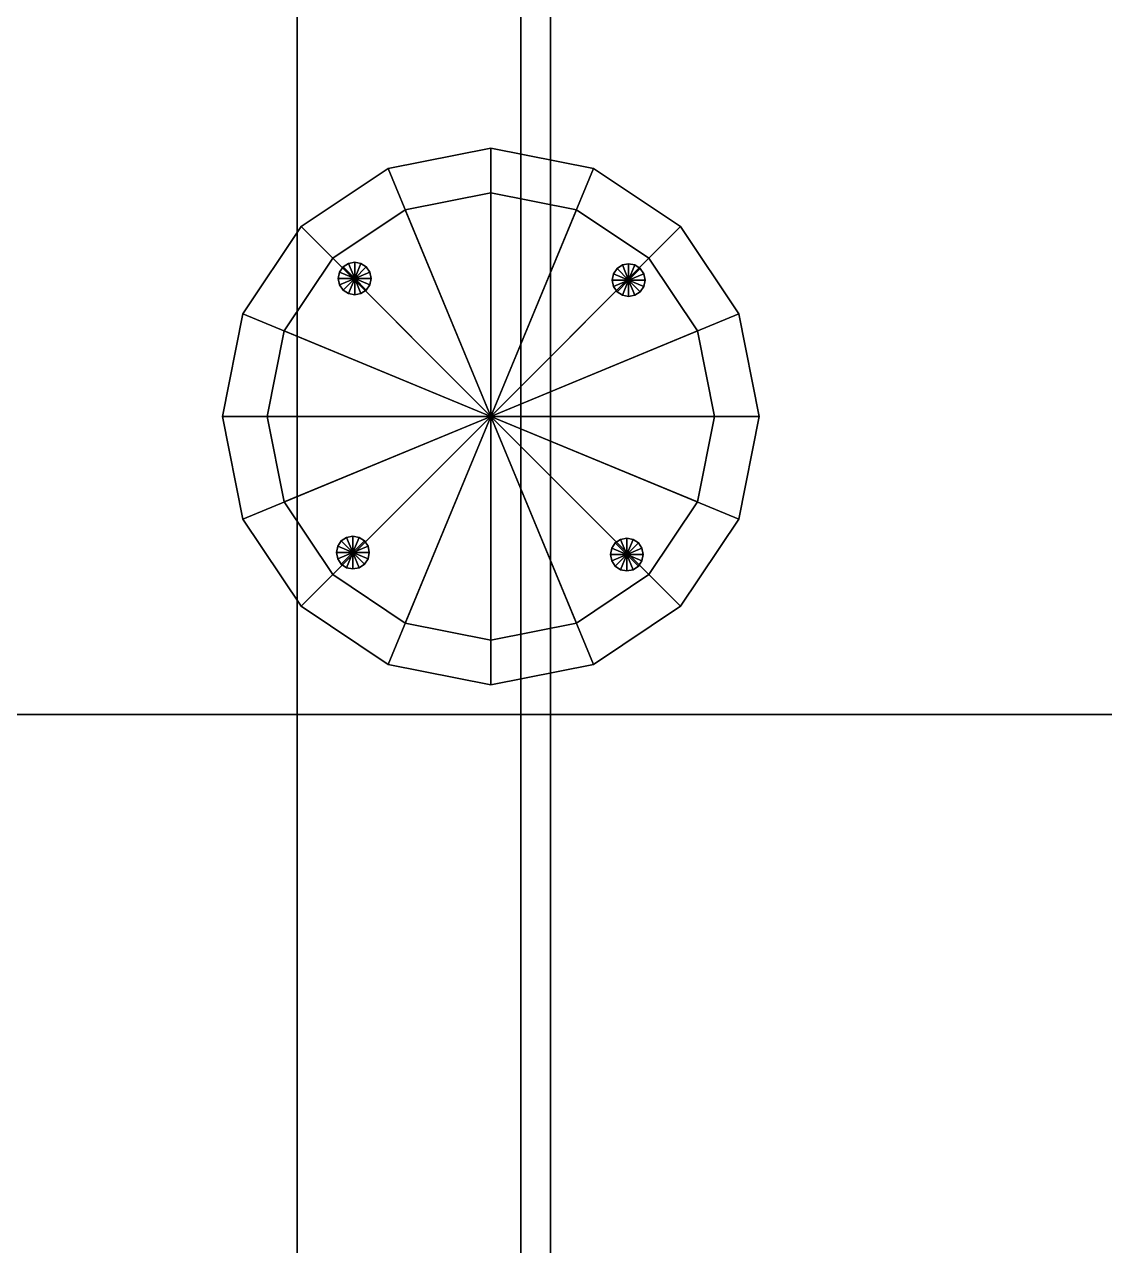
# Model space of a CAD drawing. Header units: millimetres. Extents: x -8000 to 18500, y -500 to 32500.
# Drawn here: x 467 to 1192, y 3644 to 4463 of the extents above; entities that cross this region are included whole.
import ezdxf

# ---------------------------------------------------------------- set-up
doc = ezdxf.new("R2010")
doc.units = ezdxf.units.MM
for name, color, linetype in [('3D-BARISTA-BAR', 7, 'Continuous'), ('3D-FINISH', 7, 'Continuous'), ('3D-FURNITURE', 7, 'Continuous'), ('3D-ROOF', 7, 'Continuous'), ('3D-SLABS', 7, 'Continuous')]:
    doc.layers.add(name, color=color, linetype=linetype)

msp = doc.modelspace()

# ---------------------------------------------------------------- linework, layer by layer
at = {"layer": '3D-BARISTA-BAR', "color": 7}
for points in [[(180, 3480, 1450), (180, 7020, 1450), (820, 7020, 1450), (820, 3480, 1450)], [(180, 3480, 1490), (820, 3480, 1490), (820, 7020, 1490), (180, 7020, 1490)], [(820, 3480, 1450), (820, 7020, 1450), (820, 7020, 1490), (820, 3480, 1490)], [(200, 3500, 600), (200, 7000, 600), (800, 7000, 600), (800, 3500, 600)], [(200, 3500, 1450), (800, 3500, 1450), (800, 7000, 1450), (200, 7000, 1450)], [(800, 3500, 600), (800, 7000, 600), (800, 7000, 1450), (800, 3500, 1450)]]:
    msp.add_3dface(points, dxfattribs=at)
at = {"layer": '3D-FINISH', "color": 7}
for points in [[(200, 200, 590), (200, 9800, 590), (9800, 9800, 590), (9800, 200, 590)], [(200, 200, 600), (9800, 200, 600), (9800, 9800, 600), (200, 9800, 600)], [(200, 200, 3990), (200, 9800, 3990), (9800, 9800, 3990), (9800, 200, 3990)], [(200, 200, 4000), (9800, 200, 4000), (9800, 9800, 4000), (200, 9800, 4000)]]:
    msp.add_3dface(points, dxfattribs=at)
at = {"layer": '3D-FURNITURE', "color": 7}
for points in [[(250, 2200, 4710), (250, 6000, 4710), (650, 6000, 4710), (650, 2200, 4710)], [(250, 2200, 4755), (650, 2200, 4755), (650, 6000, 4755), (250, 6000, 4755)], [(650, 2200, 4710), (650, 6000, 4710), (650, 6000, 4755), (650, 2200, 4755)], [(780, 4380, 4650), (711.12, 4366.3, 4650), (711.12, 4366.3, 4695), (780, 4380, 4695)], [(780, 4200, 4695), (780, 4380, 4695), (711.12, 4366.3, 4695), (780, 4200, 4695)], [(780, 4200, 4650), (711.12, 4366.3, 4650), (780, 4380, 4650), (780, 4200, 4650)], [(848.88, 4366.3, 4650), (780, 4380, 4650), (780, 4380, 4695), (848.88, 4366.3, 4695)], [(780, 4200, 4695), (848.88, 4366.3, 4695), (780, 4380, 4695), (780, 4200, 4695)], [(780, 4200, 4650), (780, 4380, 4650), (848.88, 4366.3, 4650), (780, 4200, 4650)], [(711.12, 4366.3, 4650), (652.72, 4327.28, 4650), (652.72, 4327.28, 4695), (711.12, 4366.3, 4695)], [(780, 4200, 4695), (711.12, 4366.3, 4695), (652.72, 4327.28, 4695), (780, 4200, 4695)], [(780, 4200, 4650), (652.72, 4327.28, 4650), (711.12, 4366.3, 4650), (780, 4200, 4650)], [(780, 4200, 4695), (907.28, 4327.28, 4695), (848.88, 4366.3, 4695), (780, 4200, 4695)], [(780, 4200, 4650), (848.88, 4366.3, 4650), (907.28, 4327.28, 4650), (780, 4200, 4650)], [(907.28, 4327.28, 4650), (848.88, 4366.3, 4650), (848.88, 4366.3, 4695), (907.28, 4327.28, 4695)], [(780, 4350, 4260), (722.6, 4338.58, 4260), (722.6, 4338.58, 4275), (780, 4350, 4275)], [(780, 4200, 4275), (780, 4350, 4275), (722.6, 4338.58, 4275), (780, 4200, 4275)], [(780, 4200, 4260), (722.6, 4338.58, 4260), (780, 4350, 4260), (780, 4200, 4260)], [(837.4, 4338.58, 4260), (780, 4350, 4260), (780, 4350, 4275), (837.4, 4338.58, 4275)], [(780, 4200, 4275), (837.4, 4338.58, 4275), (780, 4350, 4275), (780, 4200, 4275)], [(780, 4200, 4260), (780, 4350, 4260), (837.4, 4338.58, 4260), (780, 4200, 4260)], [(722.6, 4338.58, 4260), (673.93, 4306.07, 4260), (673.93, 4306.07, 4275), (722.6, 4338.58, 4275)], [(780, 4200, 4275), (722.6, 4338.58, 4275), (673.93, 4306.07, 4275), (780, 4200, 4275)], [(780, 4200, 4260), (673.93, 4306.07, 4260), (722.6, 4338.58, 4260), (780, 4200, 4260)], [(780, 4200, 4275), (886.07, 4306.07, 4275), (837.4, 4338.58, 4275), (780, 4200, 4275)], [(780, 4200, 4260), (837.4, 4338.58, 4260), (886.07, 4306.07, 4260), (780, 4200, 4260)], [(886.07, 4306.07, 4260), (837.4, 4338.58, 4260), (837.4, 4338.58, 4275), (886.07, 4306.07, 4275)], [(652.72, 4327.28, 4650), (613.7, 4268.88, 4650), (613.7, 4268.88, 4695), (652.72, 4327.28, 4695)], [(780, 4200, 4695), (652.72, 4327.28, 4695), (613.7, 4268.88, 4695), (780, 4200, 4695)], [(780, 4200, 4650), (613.7, 4268.88, 4650), (652.72, 4327.28, 4650), (780, 4200, 4650)], [(780, 4200, 4695), (946.3, 4268.88, 4695), (907.28, 4327.28, 4695), (780, 4200, 4695)], [(780, 4200, 4650), (907.28, 4327.28, 4650), (946.3, 4268.88, 4650), (780, 4200, 4650)], [(946.3, 4268.88, 4650), (907.28, 4327.28, 4650), (907.28, 4327.28, 4695), (946.3, 4268.88, 4695)], [(673.93, 4306.07, 4260), (641.42, 4257.4, 4260), (641.42, 4257.4, 4275), (673.93, 4306.07, 4275)], [(780, 4200, 4275), (673.93, 4306.07, 4275), (641.42, 4257.4, 4275), (780, 4200, 4275)], [(780, 4200, 4260), (641.42, 4257.4, 4260), (673.93, 4306.07, 4260), (780, 4200, 4260)], [(680.87, 4300.27, 4000), (678.48, 4296.7, 4000), (678.48, 4296.7, 4650), (680.87, 4300.27, 4650)], [(688.65, 4292.49, 4650), (680.87, 4300.27, 4650), (678.48, 4296.7, 4650), (688.65, 4292.49, 4650)], [(688.65, 4292.49, 4000), (678.48, 4296.7, 4000), (680.87, 4300.27, 4000), (688.65, 4292.49, 4000)], [(684.44, 4302.65, 4000), (680.87, 4300.27, 4000), (680.87, 4300.27, 4650), (684.44, 4302.65, 4650)], [(688.65, 4292.49, 4650), (684.44, 4302.65, 4650), (680.87, 4300.27, 4650), (688.65, 4292.49, 4650)], [(688.65, 4292.49, 4000), (680.87, 4300.27, 4000), (684.44, 4302.65, 4000), (688.65, 4292.49, 4000)], [(688.65, 4303.49, 4000), (684.44, 4302.65, 4000), (684.44, 4302.65, 4650), (688.65, 4303.49, 4650)], [(688.65, 4292.49, 4650), (688.65, 4303.49, 4650), (684.44, 4302.65, 4650), (688.65, 4292.49, 4650)], [(688.65, 4292.49, 4000), (684.44, 4302.65, 4000), (688.65, 4303.49, 4000), (688.65, 4292.49, 4000)], [(692.86, 4302.65, 4000), (688.65, 4303.49, 4000), (688.65, 4303.49, 4650), (692.86, 4302.65, 4650)], [(688.65, 4292.49, 4650), (692.86, 4302.65, 4650), (688.65, 4303.49, 4650), (688.65, 4292.49, 4650)], [(688.65, 4292.49, 4000), (688.65, 4303.49, 4000), (692.86, 4302.65, 4000), (688.65, 4292.49, 4000)], [(688.65, 4292.49, 4650), (696.43, 4300.27, 4650), (692.86, 4302.65, 4650), (688.65, 4292.49, 4650)], [(688.65, 4292.49, 4000), (692.86, 4302.65, 4000), (696.43, 4300.27, 4000), (688.65, 4292.49, 4000)], [(688.65, 4292.49, 4650), (698.81, 4296.7, 4650), (696.43, 4300.27, 4650), (688.65, 4292.49, 4650)], [(688.65, 4292.49, 4000), (696.43, 4300.27, 4000), (698.81, 4296.7, 4000), (688.65, 4292.49, 4000)], [(696.43, 4300.27, 4000), (692.86, 4302.65, 4000), (692.86, 4302.65, 4650), (696.43, 4300.27, 4650)], [(698.81, 4296.7, 4000), (696.43, 4300.27, 4000), (696.43, 4300.27, 4650), (698.81, 4296.7, 4650)], [(780, 4200, 4275), (918.58, 4257.4, 4275), (886.07, 4306.07, 4275), (780, 4200, 4275)], [(780, 4200, 4260), (886.07, 4306.07, 4260), (918.58, 4257.4, 4260), (780, 4200, 4260)], [(868.21, 4301.59, 4000), (864.64, 4299.2, 4000), (864.64, 4299.2, 4650), (868.21, 4301.59, 4650)], [(872.42, 4291.43, 4650), (868.21, 4301.59, 4650), (864.64, 4299.2, 4650), (872.42, 4291.43, 4650)], [(872.42, 4291.43, 4000), (864.64, 4299.2, 4000), (868.21, 4301.59, 4000), (872.42, 4291.43, 4000)], [(872.42, 4302.43, 4000), (868.21, 4301.59, 4000), (868.21, 4301.59, 4650), (872.42, 4302.43, 4650)], [(872.42, 4291.43, 4650), (872.42, 4302.43, 4650), (868.21, 4301.59, 4650), (872.42, 4291.43, 4650)], [(872.42, 4291.43, 4000), (868.21, 4301.59, 4000), (872.42, 4302.43, 4000), (872.42, 4291.43, 4000)], [(876.63, 4301.59, 4000), (872.42, 4302.43, 4000), (872.42, 4302.43, 4650), (876.63, 4301.59, 4650)], [(872.42, 4291.43, 4650), (876.63, 4301.59, 4650), (872.42, 4302.43, 4650), (872.42, 4291.43, 4650)], [(872.42, 4291.43, 4000), (872.42, 4302.43, 4000), (876.63, 4301.59, 4000), (872.42, 4291.43, 4000)], [(872.42, 4291.43, 4650), (880.2, 4299.2, 4650), (876.63, 4301.59, 4650), (872.42, 4291.43, 4650)], [(872.42, 4291.43, 4000), (876.63, 4301.59, 4000), (880.2, 4299.2, 4000), (872.42, 4291.43, 4000)], [(880.2, 4299.2, 4000), (876.63, 4301.59, 4000), (876.63, 4301.59, 4650), (880.2, 4299.2, 4650)], [(918.58, 4257.4, 4260), (886.07, 4306.07, 4260), (886.07, 4306.07, 4275), (918.58, 4257.4, 4275)], [(678.48, 4296.7, 4000), (677.65, 4292.49, 4000), (677.65, 4292.49, 4650), (678.48, 4296.7, 4650)], [(688.65, 4292.49, 4650), (678.48, 4296.7, 4650), (677.65, 4292.49, 4650), (688.65, 4292.49, 4650)], [(688.65, 4292.49, 4000), (677.65, 4292.49, 4000), (678.48, 4296.7, 4000), (688.65, 4292.49, 4000)], [(677.65, 4292.49, 4000), (678.48, 4288.28, 4000), (678.48, 4288.28, 4650), (677.65, 4292.49, 4650)], [(688.65, 4292.49, 4650), (677.65, 4292.49, 4650), (678.48, 4288.28, 4650), (688.65, 4292.49, 4650)], [(688.65, 4292.49, 4000), (678.48, 4288.28, 4000), (677.65, 4292.49, 4000), (688.65, 4292.49, 4000)], [(688.65, 4292.49, 4650), (678.48, 4288.28, 4650), (680.87, 4284.71, 4650), (688.65, 4292.49, 4650)], [(688.65, 4292.49, 4000), (680.87, 4284.71, 4000), (678.48, 4288.28, 4000), (688.65, 4292.49, 4000)], [(688.65, 4292.49, 4650), (680.87, 4284.71, 4650), (684.44, 4282.33, 4650), (688.65, 4292.49, 4650)], [(688.65, 4292.49, 4000), (684.44, 4282.33, 4000), (680.87, 4284.71, 4000), (688.65, 4292.49, 4000)], [(688.65, 4292.49, 4650), (684.44, 4282.33, 4650), (688.65, 4281.49, 4650), (688.65, 4292.49, 4650)], [(688.65, 4292.49, 4000), (688.65, 4281.49, 4000), (684.44, 4282.33, 4000), (688.65, 4292.49, 4000)], [(688.65, 4292.49, 4650), (699.65, 4292.49, 4650), (698.81, 4296.7, 4650), (688.65, 4292.49, 4650)], [(688.65, 4292.49, 4000), (698.81, 4296.7, 4000), (699.65, 4292.49, 4000), (688.65, 4292.49, 4000)], [(688.65, 4292.49, 4650), (688.65, 4281.49, 4650), (692.86, 4282.33, 4650), (688.65, 4292.49, 4650)], [(688.65, 4292.49, 4000), (692.86, 4282.33, 4000), (688.65, 4281.49, 4000), (688.65, 4292.49, 4000)], [(688.65, 4292.49, 4650), (692.86, 4282.33, 4650), (696.43, 4284.71, 4650), (688.65, 4292.49, 4650)], [(688.65, 4292.49, 4000), (696.43, 4284.71, 4000), (692.86, 4282.33, 4000), (688.65, 4292.49, 4000)], [(688.65, 4292.49, 4650), (696.43, 4284.71, 4650), (698.81, 4288.28, 4650), (688.65, 4292.49, 4650)], [(688.65, 4292.49, 4000), (698.81, 4288.28, 4000), (696.43, 4284.71, 4000), (688.65, 4292.49, 4000)], [(688.65, 4292.49, 4650), (698.81, 4288.28, 4650), (699.65, 4292.49, 4650), (688.65, 4292.49, 4650)], [(688.65, 4292.49, 4000), (699.65, 4292.49, 4000), (698.81, 4288.28, 4000), (688.65, 4292.49, 4000)], [(699.65, 4292.49, 4000), (698.81, 4296.7, 4000), (698.81, 4296.7, 4650), (699.65, 4292.49, 4650)], [(698.81, 4288.28, 4000), (699.65, 4292.49, 4000), (699.65, 4292.49, 4650), (698.81, 4288.28, 4650)], [(862.26, 4295.64, 4000), (861.42, 4291.43, 4000), (861.42, 4291.43, 4650), (862.26, 4295.64, 4650)], [(872.42, 4291.43, 4650), (862.26, 4295.64, 4650), (861.42, 4291.43, 4650), (872.42, 4291.43, 4650)], [(872.42, 4291.43, 4000), (861.42, 4291.43, 4000), (862.26, 4295.64, 4000), (872.42, 4291.43, 4000)], [(861.42, 4291.43, 4000), (862.26, 4287.22, 4000), (862.26, 4287.22, 4650), (861.42, 4291.43, 4650)], [(872.42, 4291.43, 4650), (861.42, 4291.43, 4650), (862.26, 4287.22, 4650), (872.42, 4291.43, 4650)], [(872.42, 4291.43, 4000), (862.26, 4287.22, 4000), (861.42, 4291.43, 4000), (872.42, 4291.43, 4000)], [(864.64, 4299.2, 4000), (862.26, 4295.64, 4000), (862.26, 4295.64, 4650), (864.64, 4299.2, 4650)], [(872.42, 4291.43, 4650), (864.64, 4299.2, 4650), (862.26, 4295.64, 4650), (872.42, 4291.43, 4650)], [(872.42, 4291.43, 4000), (862.26, 4295.64, 4000), (864.64, 4299.2, 4000), (872.42, 4291.43, 4000)], [(872.42, 4291.43, 4650), (862.26, 4287.22, 4650), (864.64, 4283.65, 4650), (872.42, 4291.43, 4650)], [(872.42, 4291.43, 4000), (864.64, 4283.65, 4000), (862.26, 4287.22, 4000), (872.42, 4291.43, 4000)], [(872.42, 4291.43, 4650), (864.64, 4283.65, 4650), (868.21, 4281.26, 4650), (872.42, 4291.43, 4650)], [(872.42, 4291.43, 4000), (868.21, 4281.26, 4000), (864.64, 4283.65, 4000), (872.42, 4291.43, 4000)], [(872.42, 4291.43, 4650), (868.21, 4281.26, 4650), (872.42, 4280.43, 4650), (872.42, 4291.43, 4650)], [(872.42, 4291.43, 4000), (872.42, 4280.43, 4000), (868.21, 4281.26, 4000), (872.42, 4291.43, 4000)], [(872.42, 4291.43, 4650), (882.58, 4295.64, 4650), (880.2, 4299.2, 4650), (872.42, 4291.43, 4650)], [(872.42, 4291.43, 4000), (880.2, 4299.2, 4000), (882.58, 4295.64, 4000), (872.42, 4291.43, 4000)], [(872.42, 4291.43, 4650), (883.42, 4291.43, 4650), (882.58, 4295.64, 4650), (872.42, 4291.43, 4650)], [(872.42, 4291.43, 4000), (882.58, 4295.64, 4000), (883.42, 4291.43, 4000), (872.42, 4291.43, 4000)], [(872.42, 4291.43, 4650), (872.42, 4280.43, 4650), (876.63, 4281.26, 4650), (872.42, 4291.43, 4650)], [(872.42, 4291.43, 4000), (876.63, 4281.26, 4000), (872.42, 4280.43, 4000), (872.42, 4291.43, 4000)], [(872.42, 4291.43, 4650), (876.63, 4281.26, 4650), (880.2, 4283.65, 4650), (872.42, 4291.43, 4650)], [(872.42, 4291.43, 4000), (880.2, 4283.65, 4000), (876.63, 4281.26, 4000), (872.42, 4291.43, 4000)], [(872.42, 4291.43, 4650), (880.2, 4283.65, 4650), (882.58, 4287.22, 4650), (872.42, 4291.43, 4650)], [(872.42, 4291.43, 4000), (882.58, 4287.22, 4000), (880.2, 4283.65, 4000), (872.42, 4291.43, 4000)], [(872.42, 4291.43, 4650), (882.58, 4287.22, 4650), (883.42, 4291.43, 4650), (872.42, 4291.43, 4650)], [(872.42, 4291.43, 4000), (883.42, 4291.43, 4000), (882.58, 4287.22, 4000), (872.42, 4291.43, 4000)], [(882.58, 4295.64, 4000), (880.2, 4299.2, 4000), (880.2, 4299.2, 4650), (882.58, 4295.64, 4650)], [(883.42, 4291.43, 4000), (882.58, 4295.64, 4000), (882.58, 4295.64, 4650), (883.42, 4291.43, 4650)], [(882.58, 4287.22, 4000), (883.42, 4291.43, 4000), (883.42, 4291.43, 4650), (882.58, 4287.22, 4650)], [(678.48, 4288.28, 4000), (680.87, 4284.71, 4000), (680.87, 4284.71, 4650), (678.48, 4288.28, 4650)], [(680.87, 4284.71, 4000), (684.44, 4282.33, 4000), (684.44, 4282.33, 4650), (680.87, 4284.71, 4650)], [(692.86, 4282.33, 4000), (696.43, 4284.71, 4000), (696.43, 4284.71, 4650), (692.86, 4282.33, 4650)], [(696.43, 4284.71, 4000), (698.81, 4288.28, 4000), (698.81, 4288.28, 4650), (696.43, 4284.71, 4650)], [(862.26, 4287.22, 4000), (864.64, 4283.65, 4000), (864.64, 4283.65, 4650), (862.26, 4287.22, 4650)], [(864.64, 4283.65, 4000), (868.21, 4281.26, 4000), (868.21, 4281.26, 4650), (864.64, 4283.65, 4650)], [(876.63, 4281.26, 4000), (880.2, 4283.65, 4000), (880.2, 4283.65, 4650), (876.63, 4281.26, 4650)], [(880.2, 4283.65, 4000), (882.58, 4287.22, 4000), (882.58, 4287.22, 4650), (880.2, 4283.65, 4650)], [(684.44, 4282.33, 4000), (688.65, 4281.49, 4000), (688.65, 4281.49, 4650), (684.44, 4282.33, 4650)], [(688.65, 4281.49, 4000), (692.86, 4282.33, 4000), (692.86, 4282.33, 4650), (688.65, 4281.49, 4650)], [(868.21, 4281.26, 4000), (872.42, 4280.43, 4000), (872.42, 4280.43, 4650), (868.21, 4281.26, 4650)], [(872.42, 4280.43, 4000), (876.63, 4281.26, 4000), (876.63, 4281.26, 4650), (872.42, 4280.43, 4650)], [(613.7, 4268.88, 4650), (600, 4200, 4650), (600, 4200, 4695), (613.7, 4268.88, 4695)], [(780, 4200, 4695), (613.7, 4268.88, 4695), (600, 4200, 4695), (780, 4200, 4695)], [(780, 4200, 4650), (600, 4200, 4650), (613.7, 4268.88, 4650), (780, 4200, 4650)], [(780, 4200, 4695), (960, 4200, 4695), (946.3, 4268.88, 4695), (780, 4200, 4695)], [(780, 4200, 4650), (946.3, 4268.88, 4650), (960, 4200, 4650), (780, 4200, 4650)], [(960, 4200, 4650), (946.3, 4268.88, 4650), (946.3, 4268.88, 4695), (960, 4200, 4695)], [(641.42, 4257.4, 4260), (630, 4200, 4260), (630, 4200, 4275), (641.42, 4257.4, 4275)], [(780, 4200, 4275), (641.42, 4257.4, 4275), (630, 4200, 4275), (780, 4200, 4275)], [(780, 4200, 4260), (630, 4200, 4260), (641.42, 4257.4, 4260), (780, 4200, 4260)], [(780, 4200, 4275), (930, 4200, 4275), (918.58, 4257.4, 4275), (780, 4200, 4275)], [(780, 4200, 4260), (918.58, 4257.4, 4260), (930, 4200, 4260), (780, 4200, 4260)], [(930, 4200, 4260), (918.58, 4257.4, 4260), (918.58, 4257.4, 4275), (930, 4200, 4275)], [(600, 4200, 4650), (613.7, 4131.12, 4650), (613.7, 4131.12, 4695), (600, 4200, 4695)], [(780, 4200, 4695), (600, 4200, 4695), (613.7, 4131.12, 4695), (780, 4200, 4695)], [(780, 4200, 4650), (613.7, 4131.12, 4650), (600, 4200, 4650), (780, 4200, 4650)], [(780, 4200, 4695), (613.7, 4131.12, 4695), (652.72, 4072.72, 4695), (780, 4200, 4695)], [(780, 4200, 4650), (652.72, 4072.72, 4650), (613.7, 4131.12, 4650), (780, 4200, 4650)], [(630, 4200, 4260), (641.42, 4142.6, 4260), (641.42, 4142.6, 4275), (630, 4200, 4275)], [(780, 4200, 4275), (630, 4200, 4275), (641.42, 4142.6, 4275), (780, 4200, 4275)], [(780, 4200, 4260), (641.42, 4142.6, 4260), (630, 4200, 4260), (780, 4200, 4260)], [(780, 4200, 4275), (641.42, 4142.6, 4275), (673.93, 4093.93, 4275), (780, 4200, 4275)], [(780, 4200, 4260), (673.93, 4093.93, 4260), (641.42, 4142.6, 4260), (780, 4200, 4260)], [(780, 4200, 4695), (652.72, 4072.72, 4695), (711.12, 4033.7, 4695), (780, 4200, 4695)], [(780, 4200, 4650), (711.12, 4033.7, 4650), (652.72, 4072.72, 4650), (780, 4200, 4650)], [(780, 4200, 4275), (673.93, 4093.93, 4275), (722.6, 4061.42, 4275), (780, 4200, 4275)], [(780, 4200, 4260), (722.6, 4061.42, 4260), (673.93, 4093.93, 4260), (780, 4200, 4260)], [(780, 4200, 4695), (711.12, 4033.7, 4695), (780, 4020, 4695), (780, 4200, 4695)], [(780, 4200, 4650), (780, 4020, 4650), (711.12, 4033.7, 4650), (780, 4200, 4650)], [(780, 4200, 4275), (722.6, 4061.42, 4275), (780, 4050, 4275), (780, 4200, 4275)], [(780, 4200, 4260), (780, 4050, 4260), (722.6, 4061.42, 4260), (780, 4200, 4260)], [(780, 4200, 4275), (780, 4050, 4275), (837.4, 4061.42, 4275), (780, 4200, 4275)], [(780, 4200, 4260), (837.4, 4061.42, 4260), (780, 4050, 4260), (780, 4200, 4260)], [(780, 4200, 4275), (837.4, 4061.42, 4275), (886.07, 4093.93, 4275), (780, 4200, 4275)], [(780, 4200, 4260), (886.07, 4093.93, 4260), (837.4, 4061.42, 4260), (780, 4200, 4260)], [(780, 4200, 4275), (886.07, 4093.93, 4275), (918.58, 4142.6, 4275), (780, 4200, 4275)], [(780, 4200, 4260), (918.58, 4142.6, 4260), (886.07, 4093.93, 4260), (780, 4200, 4260)], [(780, 4200, 4275), (918.58, 4142.6, 4275), (930, 4200, 4275), (780, 4200, 4275)], [(780, 4200, 4260), (930, 4200, 4260), (918.58, 4142.6, 4260), (780, 4200, 4260)], [(780, 4200, 4695), (780, 4020, 4695), (848.88, 4033.7, 4695), (780, 4200, 4695)], [(780, 4200, 4650), (848.88, 4033.7, 4650), (780, 4020, 4650), (780, 4200, 4650)], [(780, 4200, 4695), (848.88, 4033.7, 4695), (907.28, 4072.72, 4695), (780, 4200, 4695)], [(780, 4200, 4650), (907.28, 4072.72, 4650), (848.88, 4033.7, 4650), (780, 4200, 4650)], [(780, 4200, 4695), (907.28, 4072.72, 4695), (946.3, 4131.12, 4695), (780, 4200, 4695)], [(780, 4200, 4650), (946.3, 4131.12, 4650), (907.28, 4072.72, 4650), (780, 4200, 4650)], [(780, 4200, 4695), (946.3, 4131.12, 4695), (960, 4200, 4695), (780, 4200, 4695)], [(780, 4200, 4650), (960, 4200, 4650), (946.3, 4131.12, 4650), (780, 4200, 4650)], [(918.58, 4142.6, 4260), (930, 4200, 4260), (930, 4200, 4275), (918.58, 4142.6, 4275)], [(946.3, 4131.12, 4650), (960, 4200, 4650), (960, 4200, 4695), (946.3, 4131.12, 4695)], [(641.42, 4142.6, 4260), (673.93, 4093.93, 4260), (673.93, 4093.93, 4275), (641.42, 4142.6, 4275)], [(886.07, 4093.93, 4260), (918.58, 4142.6, 4260), (918.58, 4142.6, 4275), (886.07, 4093.93, 4275)], [(613.7, 4131.12, 4650), (652.72, 4072.72, 4650), (652.72, 4072.72, 4695), (613.7, 4131.12, 4695)], [(907.28, 4072.72, 4650), (946.3, 4131.12, 4650), (946.3, 4131.12, 4695), (907.28, 4072.72, 4695)], [(687.44, 4119.72, 4000), (683.23, 4118.88, 4000), (683.23, 4118.88, 4650), (687.44, 4119.72, 4650)], [(687.44, 4108.72, 4650), (687.44, 4119.72, 4650), (683.23, 4118.88, 4650), (687.44, 4108.72, 4650)], [(687.44, 4108.72, 4000), (683.23, 4118.88, 4000), (687.44, 4119.72, 4000), (687.44, 4108.72, 4000)], [(691.65, 4118.88, 4000), (687.44, 4119.72, 4000), (687.44, 4119.72, 4650), (691.65, 4118.88, 4650)], [(687.44, 4108.72, 4650), (691.65, 4118.88, 4650), (687.44, 4119.72, 4650), (687.44, 4108.72, 4650)], [(687.44, 4108.72, 4000), (687.44, 4119.72, 4000), (691.65, 4118.88, 4000), (687.44, 4108.72, 4000)], [(677.27, 4112.93, 4000), (676.44, 4108.72, 4000), (676.44, 4108.72, 4650), (677.27, 4112.93, 4650)], [(687.44, 4108.72, 4650), (677.27, 4112.93, 4650), (676.44, 4108.72, 4650), (687.44, 4108.72, 4650)], [(687.44, 4108.72, 4000), (676.44, 4108.72, 4000), (677.27, 4112.93, 4000), (687.44, 4108.72, 4000)], [(679.66, 4116.5, 4000), (677.27, 4112.93, 4000), (677.27, 4112.93, 4650), (679.66, 4116.5, 4650)], [(687.44, 4108.72, 4650), (679.66, 4116.5, 4650), (677.27, 4112.93, 4650), (687.44, 4108.72, 4650)], [(687.44, 4108.72, 4000), (677.27, 4112.93, 4000), (679.66, 4116.5, 4000), (687.44, 4108.72, 4000)], [(683.23, 4118.88, 4000), (679.66, 4116.5, 4000), (679.66, 4116.5, 4650), (683.23, 4118.88, 4650)], [(687.44, 4108.72, 4650), (683.23, 4118.88, 4650), (679.66, 4116.5, 4650), (687.44, 4108.72, 4650)], [(687.44, 4108.72, 4000), (679.66, 4116.5, 4000), (683.23, 4118.88, 4000), (687.44, 4108.72, 4000)], [(687.44, 4108.72, 4650), (695.21, 4116.5, 4650), (691.65, 4118.88, 4650), (687.44, 4108.72, 4650)], [(687.44, 4108.72, 4000), (691.65, 4118.88, 4000), (695.21, 4116.5, 4000), (687.44, 4108.72, 4000)], [(687.44, 4108.72, 4650), (697.6, 4112.93, 4650), (695.21, 4116.5, 4650), (687.44, 4108.72, 4650)], [(687.44, 4108.72, 4000), (695.21, 4116.5, 4000), (697.6, 4112.93, 4000), (687.44, 4108.72, 4000)], [(687.44, 4108.72, 4650), (698.44, 4108.72, 4650), (697.6, 4112.93, 4650), (687.44, 4108.72, 4650)], [(687.44, 4108.72, 4000), (697.6, 4112.93, 4000), (698.44, 4108.72, 4000), (687.44, 4108.72, 4000)], [(695.21, 4116.5, 4000), (691.65, 4118.88, 4000), (691.65, 4118.88, 4650), (695.21, 4116.5, 4650)], [(697.6, 4112.93, 4000), (695.21, 4116.5, 4000), (695.21, 4116.5, 4650), (697.6, 4112.93, 4650)], [(698.44, 4108.72, 4000), (697.6, 4112.93, 4000), (697.6, 4112.93, 4650), (698.44, 4108.72, 4650)], [(861.04, 4111.57, 4000), (860.21, 4107.36, 4000), (860.21, 4107.36, 4650), (861.04, 4111.57, 4650)], [(871.21, 4107.36, 4650), (861.04, 4111.57, 4650), (860.21, 4107.36, 4650), (871.21, 4107.36, 4650)], [(871.21, 4107.36, 4000), (860.21, 4107.36, 4000), (861.04, 4111.57, 4000), (871.21, 4107.36, 4000)], [(863.43, 4115.14, 4000), (861.04, 4111.57, 4000), (861.04, 4111.57, 4650), (863.43, 4115.14, 4650)], [(871.21, 4107.36, 4650), (863.43, 4115.14, 4650), (861.04, 4111.57, 4650), (871.21, 4107.36, 4650)], [(871.21, 4107.36, 4000), (861.04, 4111.57, 4000), (863.43, 4115.14, 4000), (871.21, 4107.36, 4000)], [(867, 4117.53, 4000), (863.43, 4115.14, 4000), (863.43, 4115.14, 4650), (867, 4117.53, 4650)], [(871.21, 4107.36, 4650), (867, 4117.53, 4650), (863.43, 4115.14, 4650), (871.21, 4107.36, 4650)], [(871.21, 4107.36, 4000), (863.43, 4115.14, 4000), (867, 4117.53, 4000), (871.21, 4107.36, 4000)], [(871.21, 4118.36, 4000), (867, 4117.53, 4000), (867, 4117.53, 4650), (871.21, 4118.36, 4650)], [(871.21, 4107.36, 4650), (871.21, 4118.36, 4650), (867, 4117.53, 4650), (871.21, 4107.36, 4650)], [(871.21, 4107.36, 4000), (867, 4117.53, 4000), (871.21, 4118.36, 4000), (871.21, 4107.36, 4000)], [(875.41, 4117.53, 4000), (871.21, 4118.36, 4000), (871.21, 4118.36, 4650), (875.41, 4117.53, 4650)], [(871.21, 4107.36, 4650), (875.41, 4117.53, 4650), (871.21, 4118.36, 4650), (871.21, 4107.36, 4650)], [(871.21, 4107.36, 4000), (871.21, 4118.36, 4000), (875.41, 4117.53, 4000), (871.21, 4107.36, 4000)], [(871.21, 4107.36, 4650), (878.98, 4115.14, 4650), (875.41, 4117.53, 4650), (871.21, 4107.36, 4650)], [(871.21, 4107.36, 4000), (875.41, 4117.53, 4000), (878.98, 4115.14, 4000), (871.21, 4107.36, 4000)], [(871.21, 4107.36, 4650), (881.37, 4111.57, 4650), (878.98, 4115.14, 4650), (871.21, 4107.36, 4650)], [(871.21, 4107.36, 4000), (878.98, 4115.14, 4000), (881.37, 4111.57, 4000), (871.21, 4107.36, 4000)], [(871.21, 4107.36, 4650), (882.21, 4107.36, 4650), (881.37, 4111.57, 4650), (871.21, 4107.36, 4650)], [(871.21, 4107.36, 4000), (881.37, 4111.57, 4000), (882.21, 4107.36, 4000), (871.21, 4107.36, 4000)], [(878.98, 4115.14, 4000), (875.41, 4117.53, 4000), (875.41, 4117.53, 4650), (878.98, 4115.14, 4650)], [(881.37, 4111.57, 4000), (878.98, 4115.14, 4000), (878.98, 4115.14, 4650), (881.37, 4111.57, 4650)], [(882.21, 4107.36, 4000), (881.37, 4111.57, 4000), (881.37, 4111.57, 4650), (882.21, 4107.36, 4650)], [(676.44, 4108.72, 4000), (677.27, 4104.51, 4000), (677.27, 4104.51, 4650), (676.44, 4108.72, 4650)], [(687.44, 4108.72, 4650), (676.44, 4108.72, 4650), (677.27, 4104.51, 4650), (687.44, 4108.72, 4650)], [(687.44, 4108.72, 4000), (677.27, 4104.51, 4000), (676.44, 4108.72, 4000), (687.44, 4108.72, 4000)], [(687.44, 4108.72, 4650), (677.27, 4104.51, 4650), (679.66, 4100.94, 4650), (687.44, 4108.72, 4650)], [(687.44, 4108.72, 4000), (679.66, 4100.94, 4000), (677.27, 4104.51, 4000), (687.44, 4108.72, 4000)], [(677.27, 4104.51, 4000), (679.66, 4100.94, 4000), (679.66, 4100.94, 4650), (677.27, 4104.51, 4650)], [(687.44, 4108.72, 4650), (679.66, 4100.94, 4650), (683.23, 4098.56, 4650), (687.44, 4108.72, 4650)], [(687.44, 4108.72, 4000), (683.23, 4098.56, 4000), (679.66, 4100.94, 4000), (687.44, 4108.72, 4000)], [(687.44, 4108.72, 4650), (683.23, 4098.56, 4650), (687.44, 4097.72, 4650), (687.44, 4108.72, 4650)], [(687.44, 4108.72, 4000), (687.44, 4097.72, 4000), (683.23, 4098.56, 4000), (687.44, 4108.72, 4000)], [(687.44, 4108.72, 4650), (687.44, 4097.72, 4650), (691.65, 4098.56, 4650), (687.44, 4108.72, 4650)], [(687.44, 4108.72, 4000), (691.65, 4098.56, 4000), (687.44, 4097.72, 4000), (687.44, 4108.72, 4000)], [(687.44, 4108.72, 4650), (691.65, 4098.56, 4650), (695.21, 4100.94, 4650), (687.44, 4108.72, 4650)], [(687.44, 4108.72, 4000), (695.21, 4100.94, 4000), (691.65, 4098.56, 4000), (687.44, 4108.72, 4000)], [(687.44, 4108.72, 4650), (695.21, 4100.94, 4650), (697.6, 4104.51, 4650), (687.44, 4108.72, 4650)], [(687.44, 4108.72, 4000), (697.6, 4104.51, 4000), (695.21, 4100.94, 4000), (687.44, 4108.72, 4000)], [(687.44, 4108.72, 4650), (697.6, 4104.51, 4650), (698.44, 4108.72, 4650), (687.44, 4108.72, 4650)], [(687.44, 4108.72, 4000), (698.44, 4108.72, 4000), (697.6, 4104.51, 4000), (687.44, 4108.72, 4000)], [(695.21, 4100.94, 4000), (697.6, 4104.51, 4000), (697.6, 4104.51, 4650), (695.21, 4100.94, 4650)], [(697.6, 4104.51, 4000), (698.44, 4108.72, 4000), (698.44, 4108.72, 4650), (697.6, 4104.51, 4650)], [(860.21, 4107.36, 4000), (861.04, 4103.15, 4000), (861.04, 4103.15, 4650), (860.21, 4107.36, 4650)], [(871.21, 4107.36, 4650), (860.21, 4107.36, 4650), (861.04, 4103.15, 4650), (871.21, 4107.36, 4650)], [(871.21, 4107.36, 4000), (861.04, 4103.15, 4000), (860.21, 4107.36, 4000), (871.21, 4107.36, 4000)], [(871.21, 4107.36, 4650), (861.04, 4103.15, 4650), (863.43, 4099.58, 4650), (871.21, 4107.36, 4650)], [(871.21, 4107.36, 4000), (863.43, 4099.58, 4000), (861.04, 4103.15, 4000), (871.21, 4107.36, 4000)], [(861.04, 4103.15, 4000), (863.43, 4099.58, 4000), (863.43, 4099.58, 4650), (861.04, 4103.15, 4650)], [(871.21, 4107.36, 4650), (863.43, 4099.58, 4650), (867, 4097.2, 4650), (871.21, 4107.36, 4650)], [(871.21, 4107.36, 4000), (867, 4097.2, 4000), (863.43, 4099.58, 4000), (871.21, 4107.36, 4000)], [(871.21, 4107.36, 4650), (867, 4097.2, 4650), (871.21, 4096.36, 4650), (871.21, 4107.36, 4650)], [(871.21, 4107.36, 4000), (871.21, 4096.36, 4000), (867, 4097.2, 4000), (871.21, 4107.36, 4000)], [(871.21, 4107.36, 4650), (871.21, 4096.36, 4650), (875.41, 4097.2, 4650), (871.21, 4107.36, 4650)], [(871.21, 4107.36, 4000), (875.41, 4097.2, 4000), (871.21, 4096.36, 4000), (871.21, 4107.36, 4000)], [(871.21, 4107.36, 4650), (875.41, 4097.2, 4650), (878.98, 4099.58, 4650), (871.21, 4107.36, 4650)], [(871.21, 4107.36, 4000), (878.98, 4099.58, 4000), (875.41, 4097.2, 4000), (871.21, 4107.36, 4000)], [(871.21, 4107.36, 4650), (878.98, 4099.58, 4650), (881.37, 4103.15, 4650), (871.21, 4107.36, 4650)], [(871.21, 4107.36, 4000), (881.37, 4103.15, 4000), (878.98, 4099.58, 4000), (871.21, 4107.36, 4000)], [(871.21, 4107.36, 4650), (881.37, 4103.15, 4650), (882.21, 4107.36, 4650), (871.21, 4107.36, 4650)], [(871.21, 4107.36, 4000), (882.21, 4107.36, 4000), (881.37, 4103.15, 4000), (871.21, 4107.36, 4000)], [(878.98, 4099.58, 4000), (881.37, 4103.15, 4000), (881.37, 4103.15, 4650), (878.98, 4099.58, 4650)], [(881.37, 4103.15, 4000), (882.21, 4107.36, 4000), (882.21, 4107.36, 4650), (881.37, 4103.15, 4650)], [(679.66, 4100.94, 4000), (683.23, 4098.56, 4000), (683.23, 4098.56, 4650), (679.66, 4100.94, 4650)], [(683.23, 4098.56, 4000), (687.44, 4097.72, 4000), (687.44, 4097.72, 4650), (683.23, 4098.56, 4650)], [(687.44, 4097.72, 4000), (691.65, 4098.56, 4000), (691.65, 4098.56, 4650), (687.44, 4097.72, 4650)], [(691.65, 4098.56, 4000), (695.21, 4100.94, 4000), (695.21, 4100.94, 4650), (691.65, 4098.56, 4650)], [(863.43, 4099.58, 4000), (867, 4097.2, 4000), (867, 4097.2, 4650), (863.43, 4099.58, 4650)], [(867, 4097.2, 4000), (871.21, 4096.36, 4000), (871.21, 4096.36, 4650), (867, 4097.2, 4650)], [(871.21, 4096.36, 4000), (875.41, 4097.2, 4000), (875.41, 4097.2, 4650), (871.21, 4096.36, 4650)], [(875.41, 4097.2, 4000), (878.98, 4099.58, 4000), (878.98, 4099.58, 4650), (875.41, 4097.2, 4650)], [(673.93, 4093.93, 4260), (722.6, 4061.42, 4260), (722.6, 4061.42, 4275), (673.93, 4093.93, 4275)], [(837.4, 4061.42, 4260), (886.07, 4093.93, 4260), (886.07, 4093.93, 4275), (837.4, 4061.42, 4275)], [(652.72, 4072.72, 4650), (711.12, 4033.7, 4650), (711.12, 4033.7, 4695), (652.72, 4072.72, 4695)], [(848.88, 4033.7, 4650), (907.28, 4072.72, 4650), (907.28, 4072.72, 4695), (848.88, 4033.7, 4695)], [(722.6, 4061.42, 4260), (780, 4050, 4260), (780, 4050, 4275), (722.6, 4061.42, 4275)], [(780, 4050, 4260), (837.4, 4061.42, 4260), (837.4, 4061.42, 4275), (780, 4050, 4275)], [(711.12, 4033.7, 4650), (780, 4020, 4650), (780, 4020, 4695), (711.12, 4033.7, 4695)], [(780, 4020, 4650), (848.88, 4033.7, 4650), (848.88, 4033.7, 4695), (780, 4020, 4695)]]:
    msp.add_3dface(points, dxfattribs=at)
at = {"layer": '3D-ROOF', "color": 7}
for points in [[(0, 0, 7000), (0, 10000, 7000), (10000, 10000, 7000), (10000, 0, 7000)], [(0, 0, 7200), (10000, 0, 7200), (10000, 10000, 7200), (0, 10000, 7200)]]:
    msp.add_3dface(points, dxfattribs=at)
at = {"layer": '3D-SLABS', "color": 7}
for points in [[(0, 0), (0, 10000), (10000, 10000), (10000, 0)], [(0, 0, 600), (10000, 0, 600), (10000, 10000, 600), (0, 10000, 600)], [(0, 4000, 3800), (0, 7500, 3800), (1200, 7500, 3800), (1200, 4000, 3800)], [(0, 4000, 4000), (1200, 4000, 4000), (1200, 7500, 4000), (0, 7500, 4000)], [(0, 0, 3800), (0, 4000, 3800), (10000, 4000, 3800), (10000, 0, 3800)], [(0, 4000, 3800), (0, 4000, 4000), (10000, 4000, 4000), (10000, 4000, 3800)], [(0, 0, 4000), (10000, 0, 4000), (10000, 4000, 4000), (0, 4000, 4000)], [(0, 4000, 3800), (1200, 4000, 3800), (1200, 4000, 4000), (0, 4000, 4000)]]:
    msp.add_3dface(points, dxfattribs=at)

doc.saveas('drawing.dxf')
